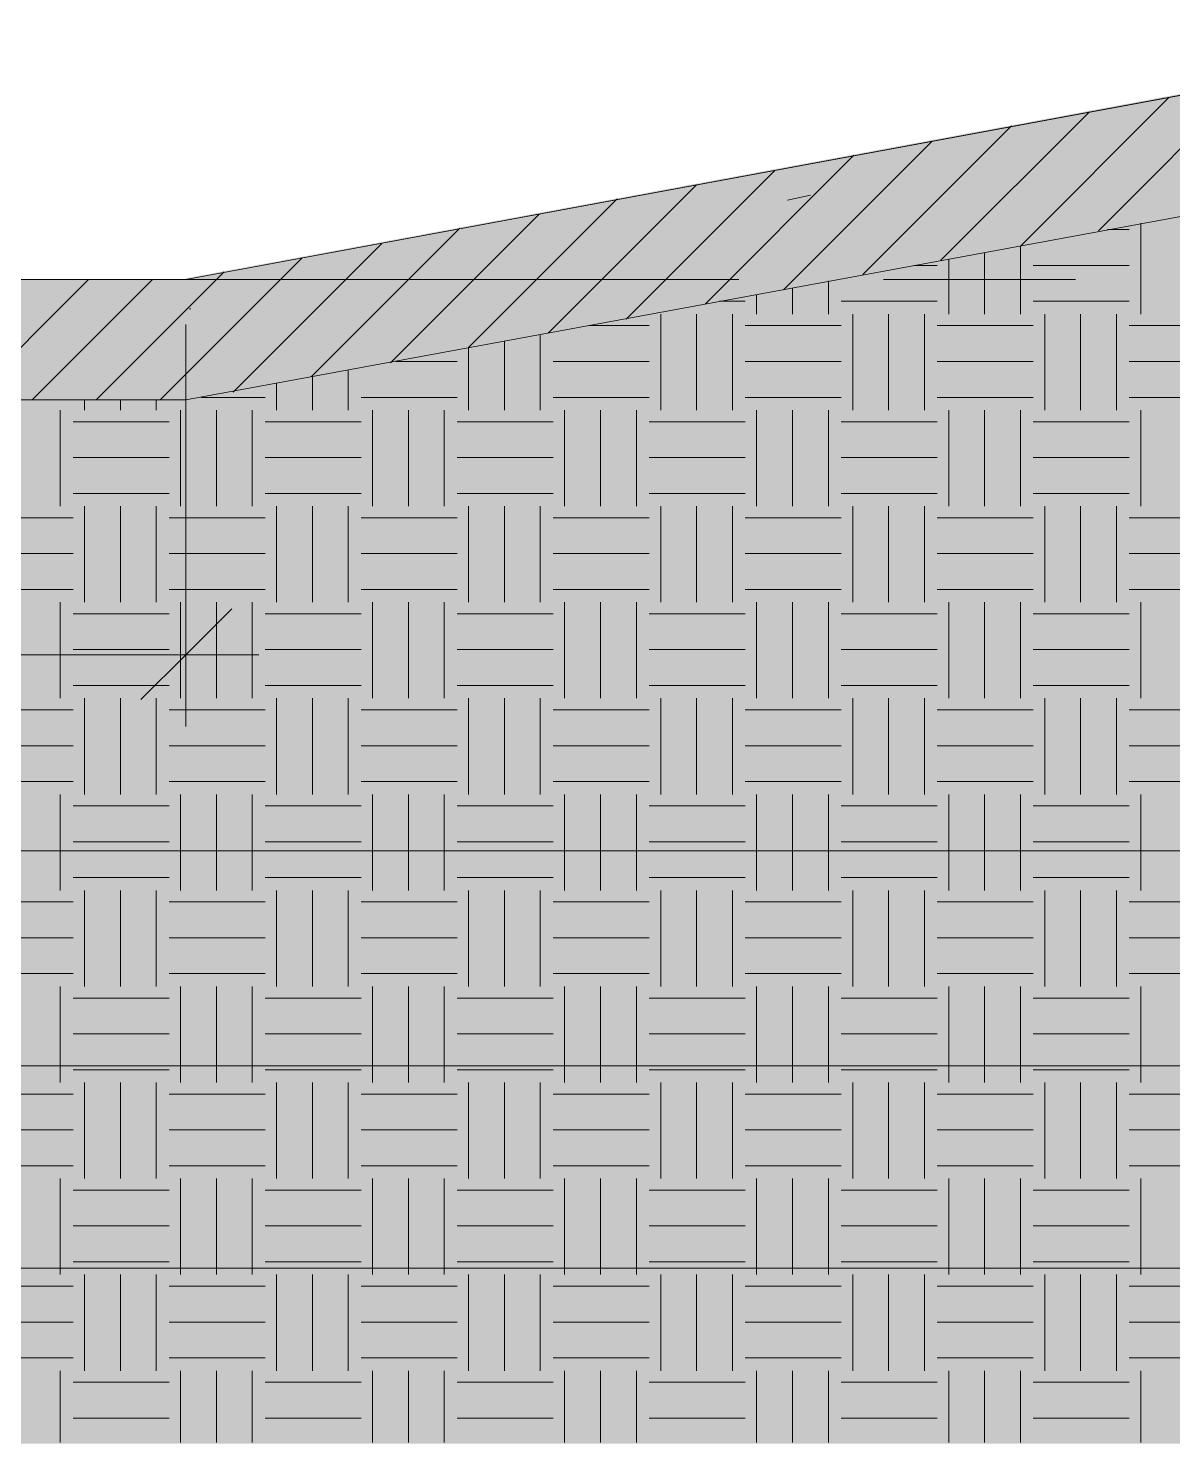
# Model space of a CAD drawing. Extents: x -187 to 52, y -9 to 65.
# Drawn here: x -126.667 to -122.886, y 27.056 to 31.73 of the extents above; entities that cross this region are included whole.
import ezdxf

# ---------------------------------------------------------------- set-up
doc = ezdxf.new("R2010")
doc.units = 0
doc.header["$MEASUREMENT"] = 0
doc.layers.add('PDF4_Geometría', color=7, linetype='Continuous')
doc.layers.add('PDF4_Rellenos sólidos', color=7, linetype='Continuous', true_color=0xffffff)

msp = doc.modelspace()

# ---------------------------------------------------------------- hatches: boundary and pattern name
at = {"layer": 'PDF4_Rellenos sólidos', "transparency": 33554559}
for points in [[(-126.147, 30.5072), (-126.1217, 30.5114), (-126.1005, 30.5157), (-126.0751, 30.5199), (-126.054, 30.5241), (-126.0286, 30.5284), (-125.9863, 30.5368), (-125.9609, 30.541), (-125.9398, 30.5453), (-125.9144, 30.5495), (-125.8933, 30.5537), (-125.8679, 30.558), (-125.8256, 30.5664), (-125.8002, 30.5707), (-125.7791, 30.5749), (-125.7537, 30.5791), (-125.7326, 30.5833), (-125.7072, 30.5876), (-125.6649, 30.596), (-125.6395, 30.6003), (-125.6184, 30.6045), (-125.593, 30.6087), (-125.5719, 30.6129), (-125.5465, 30.6172), (-125.5042, 30.6256), (-125.4788, 30.6299), (-125.4577, 30.6341), (-125.4323, 30.6383), (-125.4112, 30.6425), (-125.3858, 30.6468), (-125.3435, 30.6552), (-125.3181, 30.6595), (-125.297, 30.6637), (-125.2716, 30.6679), (-125.2293, 30.6764), (-125.2039, 30.6806), (-125.1828, 30.6848), (-125.1574, 30.6891), (-125.1363, 30.6933), (-125.1109, 30.6975), (-125.0686, 30.706), (-125.0432, 30.7102), (-125.0221, 30.7144), (-124.9967, 30.7187), (-124.9756, 30.7229), (-124.9502, 30.7271), (-124.9079, 30.7356), (-124.8825, 30.7398), (-124.8614, 30.744), (-124.836, 30.7483), (-124.8149, 30.7525), (-124.7895, 30.7567), (-124.7472, 30.7652), (-124.7218, 30.7694), (-124.7007, 30.7736), (-124.6753, 30.7779), (-124.6542, 30.7821), (-124.6288, 30.7863), (-124.5865, 30.7948), (-124.5611, 30.799), (-124.54, 30.8033), (-124.5146, 30.8075), (-124.4935, 30.8117), (-124.4681, 30.8159), (-124.4258, 30.8244), (-124.4004, 30.8286), (-124.3793, 30.8329), (-124.3539, 30.8371), (-124.3116, 30.8455), (-124.2862, 30.8498), (-124.2651, 30.854), (-124.2397, 30.8582), (-124.2186, 30.8625), (-124.1932, 30.8667), (-124.1509, 30.8751), (-124.1255, 30.8794), (-124.1044, 30.8836), (-124.079, 30.8878), (-124.0579, 30.8921), (-124.0325, 30.8963), (-123.9902, 30.9048), (-123.9648, 30.909), (-123.9437, 30.9132), (-123.9183, 30.9174), (-123.8972, 30.9217), (-123.8718, 30.9259), (-123.8295, 30.9344), (-123.8041, 30.9386), (-123.783, 30.9428), (-123.7576, 30.947), (-123.7365, 30.9513), (-123.7111, 30.9555), (-123.6688, 30.964), (-123.6434, 30.9682), (-123.6223, 30.9724), (-123.5969, 30.9766), (-123.5757, 30.9809), (-123.5504, 30.9851), (-123.5081, 30.9936), (-123.4827, 30.9978), (-123.4616, 31.002), (-123.4362, 31.0062), (-123.3939, 31.0147), (-123.3685, 31.0189), (-123.3474, 31.0232), (-123.322, 31.0274), (-123.3009, 31.0316), (-123.2755, 31.0359), (-123.2332, 31.0443), (-123.2078, 31.0485), (-123.1867, 31.0528), (-123.1613, 31.057), (-123.1402, 31.0612), (-123.1148, 31.0655), (-123.0725, 31.0739), (-123.0471, 31.0781), (-123.026, 31.0824), (-123.0006, 31.0866), (-122.9794, 31.0908), (-122.9541, 31.0951), (-122.9118, 31.1035), (-122.8864, 31.1077), (-122.8653, 31.112), (-122.8399, 31.1162), (-122.8187, 31.1204), (-122.7934, 31.1247), (-122.7511, 31.1331), (-122.7257, 31.1373), (-122.7046, 31.1416), (-122.6792, 31.1458), (-122.658, 31.15), (-122.6327, 31.1543), (-122.5904, 31.1627), (-122.565, 31.167), (-122.5439, 31.1712), (-122.5185, 31.1754), (-122.4762, 31.1839), (-122.4508, 31.1881), (-122.4297, 31.1923), (-122.4043, 31.1966), (-122.3831, 31.2008), (-122.3578, 31.205), (-122.3155, 31.2135), (-122.2901, 31.2177), (-122.269, 31.2219), (-122.2436, 31.2262), (-122.2224, 31.2304), (-122.1971, 31.2346), (-122.1548, 31.2431), (-122.1294, 31.2473), (-122.1083, 31.2515), (-122.0829, 31.2558), (-122.0617, 31.26), (-122.0364, 31.2642), (-121.9941, 31.2727), (-121.9687, 31.2769), (-121.9476, 31.2811), (-121.9222, 31.2854), (-121.901, 31.2896), (-121.8757, 31.2938), (-121.8334, 31.3023), (-121.808, 31.3065), (-121.7868, 31.3107), (-121.7615, 31.315), (-121.7403, 31.3192), (-121.7192, 31.3192), (-121.7192, 31.721), (-121.7403, 31.721), (-121.7615, 31.7167), (-121.7868, 31.7125), (-121.8291, 31.704), (-121.8545, 31.6998), (-121.8757, 31.6956), (-121.901, 31.6914), (-121.9433, 31.6829), (-121.9687, 31.6787), (-121.9898, 31.6744), (-122.0152, 31.6702), (-122.0575, 31.6618), (-122.0829, 31.6575), (-122.104, 31.6533), (-122.1294, 31.6491), (-122.1717, 31.6406), (-122.1971, 31.6364), (-122.2182, 31.6322), (-122.2436, 31.6279), (-122.2859, 31.6195), (-122.3113, 31.6152), (-122.3324, 31.611), (-122.3578, 31.6068), (-122.4001, 31.5983), (-122.4254, 31.5941), (-122.4466, 31.5899), (-122.472, 31.5856), (-122.5142, 31.5772), (-122.5396, 31.5729), (-122.5608, 31.5687), (-122.5861, 31.5645), (-122.6284, 31.556), (-122.6538, 31.5518), (-122.675, 31.5476), (-122.7003, 31.5433), (-122.7426, 31.5349), (-122.768, 31.5307), (-122.7891, 31.5264), (-122.8145, 31.5222), (-122.8568, 31.5137), (-122.8822, 31.5095), (-122.9033, 31.5053), (-122.9287, 31.5011), (-122.971, 31.4926), (-122.9964, 31.4884), (-123.0175, 31.4841), (-123.0429, 31.4799), (-123.0852, 31.4714), (-123.1105, 31.4672), (-123.1317, 31.463), (-123.1571, 31.4588), (-123.1994, 31.4503), (-123.2247, 31.4461), (-123.267, 31.4376), (-123.2924, 31.4334), (-123.3135, 31.4292), (-123.3389, 31.4249), (-123.3812, 31.4165), (-123.4066, 31.4122), (-123.4277, 31.408), (-123.4531, 31.4038), (-123.4954, 31.3953), (-123.5208, 31.3911), (-123.5419, 31.3869), (-123.5673, 31.3826), (-123.6096, 31.3742), (-123.635, 31.3699), (-123.6561, 31.3657), (-123.6815, 31.3615), (-123.7238, 31.353), (-123.7491, 31.3488), (-123.7703, 31.3446), (-123.7957, 31.3403), (-123.838, 31.3319), (-123.8633, 31.3277), (-123.8845, 31.3234), (-123.9098, 31.3192), (-123.9521, 31.3107), (-123.9775, 31.3065), (-123.9987, 31.3023), (-124.024, 31.2981), (-124.0663, 31.2896), (-124.0917, 31.2854), (-124.1128, 31.2811), (-124.1382, 31.2769), (-124.1805, 31.2685), (-124.2059, 31.2642), (-124.227, 31.26), (-124.2524, 31.2558), (-124.2947, 31.2473), (-124.3201, 31.2431), (-124.3412, 31.2388), (-124.3666, 31.2346), (-124.4089, 31.2262), (-124.4343, 31.2219), (-124.4554, 31.2177), (-124.4808, 31.2135), (-124.5231, 31.205), (-124.5484, 31.2008), (-124.5696, 31.1966), (-124.595, 31.1923), (-124.6372, 31.1839), (-124.6626, 31.1796), (-124.7049, 31.1712), (-124.7303, 31.167), (-124.7514, 31.1627), (-124.7768, 31.1585), (-124.8191, 31.15), (-124.8445, 31.1458), (-124.8656, 31.1416), (-124.891, 31.1373), (-124.9333, 31.1289), (-124.9587, 31.1247), (-124.9798, 31.1204), (-125.0052, 31.1162), (-125.0475, 31.1077), (-125.0728, 31.1035), (-125.094, 31.0993), (-125.1194, 31.0951), (-125.1617, 31.0866), (-125.187, 31.0824), (-125.2082, 31.0781), (-125.2335, 31.0739), (-125.2758, 31.0655), (-125.3012, 31.0612), (-125.3224, 31.057), (-125.3477, 31.0528), (-125.39, 31.0443), (-125.4154, 31.0401), (-125.4365, 31.0359), (-125.4619, 31.0316), (-125.5042, 31.0232), (-125.5296, 31.0189), (-125.5507, 31.0147), (-125.5761, 31.0105), (-125.6184, 31.002), (-125.6438, 30.9978), (-125.6649, 30.9936), (-125.6903, 30.9893), (-125.7326, 30.9809), (-125.758, 30.9766), (-125.7791, 30.9724), (-125.8045, 30.9682), (-125.8468, 30.9597), (-125.8721, 30.9555), (-125.8933, 30.9513), (-125.9187, 30.947), (-125.9609, 30.9386), (-125.9863, 30.9344), (-126.0075, 30.9301), (-126.0328, 30.9259), (-126.0751, 30.9174), (-126.1005, 30.9132), (-126.1217, 30.909), (-126.147, 30.9048)], [(-126.147, 30.5072), (-128.215, 30.503), (-128.215, 27.0563), (-121.7192, 27.0563), (-121.7192, 31.3192), (-121.7403, 31.3192), (-121.7615, 31.315), (-121.7868, 31.3107), (-121.808, 31.3065), (-121.8334, 31.3023), (-121.8757, 31.2938), (-121.901, 31.2896), (-121.9222, 31.2854), (-121.9476, 31.2811), (-121.9687, 31.2769), (-121.9941, 31.2727), (-122.0364, 31.2642), (-122.0617, 31.26), (-122.0829, 31.2558), (-122.1083, 31.2515), (-122.1294, 31.2473), (-122.1548, 31.2431), (-122.1971, 31.2346), (-122.2224, 31.2304), (-122.2436, 31.2262), (-122.269, 31.2219), (-122.2901, 31.2177), (-122.3155, 31.2135), (-122.3578, 31.205), (-122.3831, 31.2008), (-122.4043, 31.1966), (-122.4297, 31.1923), (-122.4508, 31.1881), (-122.4762, 31.1839), (-122.5185, 31.1754), (-122.5439, 31.1712), (-122.565, 31.167), (-122.5904, 31.1627), (-122.6327, 31.1543), (-122.658, 31.15), (-122.6792, 31.1458), (-122.7046, 31.1416), (-122.7257, 31.1373), (-122.7511, 31.1331), (-122.7934, 31.1247), (-122.8187, 31.1204), (-122.8399, 31.1162), (-122.8653, 31.112), (-122.8864, 31.1077), (-122.9118, 31.1035), (-122.9541, 31.0951), (-122.9794, 31.0908), (-123.0006, 31.0866), (-123.026, 31.0824), (-123.0471, 31.0781), (-123.0725, 31.0739), (-123.1148, 31.0655), (-123.1402, 31.0612), (-123.1613, 31.057), (-123.1867, 31.0528), (-123.2078, 31.0485), (-123.2332, 31.0443), (-123.2755, 31.0359), (-123.3009, 31.0316), (-123.322, 31.0274), (-123.3474, 31.0232), (-123.3685, 31.0189), (-123.3939, 31.0147), (-123.4362, 31.0062), (-123.4616, 31.002), (-123.4827, 30.9978), (-123.5081, 30.9936), (-123.5504, 30.9851), (-123.5757, 30.9809), (-123.5969, 30.9766), (-123.6223, 30.9724), (-123.6434, 30.9682), (-123.6688, 30.964), (-123.7111, 30.9555), (-123.7365, 30.9513), (-123.7576, 30.947), (-123.783, 30.9428), (-123.8041, 30.9386), (-123.8295, 30.9344), (-123.8718, 30.9259), (-123.8972, 30.9217), (-123.9183, 30.9174), (-123.9437, 30.9132), (-123.9648, 30.909), (-123.9902, 30.9048), (-124.0325, 30.8963), (-124.0579, 30.8921), (-124.079, 30.8878), (-124.1044, 30.8836), (-124.1255, 30.8794), (-124.1509, 30.8751), (-124.1932, 30.8667), (-124.2186, 30.8625), (-124.2397, 30.8582), (-124.2651, 30.854), (-124.2862, 30.8498), (-124.3116, 30.8455), (-124.3539, 30.8371), (-124.3793, 30.8329), (-124.4004, 30.8286), (-124.4258, 30.8244), (-124.4681, 30.8159), (-124.4935, 30.8117), (-124.5146, 30.8075), (-124.54, 30.8033), (-124.5611, 30.799), (-124.5865, 30.7948), (-124.6288, 30.7863), (-124.6542, 30.7821), (-124.6753, 30.7779), (-124.7007, 30.7736), (-124.7218, 30.7694), (-124.7472, 30.7652), (-124.7895, 30.7567), (-124.8149, 30.7525), (-124.836, 30.7483), (-124.8614, 30.744), (-124.8825, 30.7398), (-124.9079, 30.7356), (-124.9502, 30.7271), (-124.9756, 30.7229), (-124.9967, 30.7187), (-125.0221, 30.7144), (-125.0432, 30.7102), (-125.0686, 30.706), (-125.1109, 30.6975), (-125.1363, 30.6933), (-125.1574, 30.6891), (-125.1828, 30.6848), (-125.2039, 30.6806), (-125.2293, 30.6764), (-125.2716, 30.6679), (-125.297, 30.6637), (-125.3181, 30.6595), (-125.3435, 30.6552), (-125.3858, 30.6468), (-125.4112, 30.6425), (-125.4323, 30.6383), (-125.4577, 30.6341), (-125.4788, 30.6299), (-125.5042, 30.6256), (-125.5465, 30.6172), (-125.5719, 30.6129), (-125.593, 30.6087), (-125.6184, 30.6045), (-125.6395, 30.6003), (-125.6649, 30.596), (-125.7072, 30.5876), (-125.7326, 30.5833), (-125.7537, 30.5791), (-125.7791, 30.5749), (-125.8002, 30.5707), (-125.8256, 30.5664), (-125.8679, 30.558), (-125.8933, 30.5537), (-125.9144, 30.5495), (-125.9398, 30.5453), (-125.9609, 30.541), (-125.9863, 30.5368), (-126.0286, 30.5284), (-126.054, 30.5241), (-126.0751, 30.5199), (-126.1005, 30.5157), (-126.1217, 30.5114)], [(-130.1435, 30.9005), (-130.1435, 30.503), (-126.147, 30.503), (-126.147, 30.9005)]]:
    msp.add_hatch(color=256, dxfattribs=at).paths.add_polyline_path(points)

# ---------------------------------------------------------------- linework, layer by layer
at = {"layer": 'PDF4_Geometría', "lineweight": 20}
for points in [[(-138.682, 35.0958), (-138.9315, 35.0958), (-138.9315, 34.7955), (-138.9315, 31.8986), (-138.9315, 31.5011), (-135.5356, 31.5011), (-134.9181, 31.3869), (-130.1435, 30.503), (-126.147, 30.503), (-121.7192, 31.3192), (-120.7507, 31.5011), (-117.6043, 31.5011), (-117.6043, 31.8986), (-117.6043, 34.7955), (-117.6043, 35.0958)], [(-135.2099, 31.8394), (-134.9181, 31.7844), (-130.1435, 30.9005), (-126.147, 30.9005), (-121.7192, 31.721), (-121.0764, 31.8394)]]:
    msp.add_lwpolyline(points, dxfattribs=at)
at = {"layer": 'PDF4_Geometría', "lineweight": 9}
for points in [[(-130.1435, 30.9005), (-126.147, 30.9005), (-121.0764, 31.8394)], [(-123.1317, 31.0612), (-122.6411, 31.5518)], [(-123.3897, 31.0105), (-122.8991, 31.5011)], [(-123.6519, 30.964), (-123.1613, 31.4545)], [(-123.9098, 30.9174), (-123.4193, 31.408)], [(-124.172, 30.8667), (-123.6815, 31.3573)], [(-124.43, 30.8202), (-123.9394, 31.3107)], [(-124.6922, 30.7694), (-124.2017, 31.26)], [(-124.9502, 30.7229), (-124.4596, 31.2135)], [(-124.1594, 31.1627), (-124.0832, 31.1796)], [(-125.2124, 30.6764), (-124.7218, 31.167)], [(-125.4704, 30.6256), (-124.9798, 31.1162)], [(-125.7326, 30.5791), (-125.242, 31.0697)], [(-125.9906, 30.5284), (-125.5, 31.0189)], [(-126.2316, 30.503), (-126.147, 30.5876), (-125.7622, 30.9724)], [(-126.866, 30.503), (-126.4684, 30.9005)], [(-126.6545, 30.503), (-126.257, 30.9005)], [(-126.4431, 30.503), (-126.147, 30.799), (-126.0202, 30.9259)], [(-126.4135, 30.9005), (-124.3201, 30.9005)], [(-123.8422, 30.9005), (-123.2078, 30.9005)], [(-126.1301, 30.8033), (-126.1343, 30.8033)], [(-126.147, 30.7525), (-126.147, 29.6614), (-126.147, 29.4246)], [(-130.3803, 29.6614), (-125.906, 29.6614)], [(-120.7127, 29.0144), (-135.5779, 29.0144)], [(-117.6635, 28.3039), (-138.8723, 28.3039)], [(-139.1726, 27.6357), (-117.3632, 27.6357)]]:
    msp.add_lwpolyline(points, dxfattribs=at)
at = {"layer": 'PDF4_Geometría', "color": 9, "lineweight": 9, "true_color": 0xc0c0c0}
for points in [[(-122.9921, 30.7863), (-122.9921, 31.0866)], [(-123.1021, 31.0655), (-123.0302, 31.0655)], [(-123.5081, 30.7863), (-123.5081, 30.9893)], [(-123.3897, 30.7863), (-123.3897, 31.0105)], [(-123.7407, 30.947), (-123.6646, 30.947)], [(-123.6265, 30.7863), (-123.6265, 30.9682)], [(-123.3474, 30.947), (-123.0302, 30.947)], [(-124.024, 30.7863), (-124.024, 30.8963)], [(-124.2609, 30.7863), (-124.2609, 30.8498)], [(-124.1424, 30.7863), (-124.1424, 30.8709)], [(-124.3835, 30.8286), (-124.2989, 30.8286)], [(-123.9817, 30.8286), (-123.6646, 30.8286)], [(-123.3474, 30.8286), (-123.0302, 30.8286)], [(-124.578, 30.4692), (-124.578, 30.7863)], [(-124.4596, 30.4692), (-124.4596, 30.7863)], [(-124.3412, 30.4692), (-124.3412, 30.7863)], [(-123.9437, 30.4692), (-123.9437, 30.7863)], [(-123.8253, 30.4692), (-123.8253, 30.7863)], [(-123.7068, 30.4692), (-123.7068, 30.7863)], [(-123.3093, 30.4692), (-123.3093, 30.7863)], [(-123.1909, 30.4692), (-123.1909, 30.7863)], [(-123.0725, 30.4692), (-123.0725, 30.7863)], [(-124.9756, 30.4692), (-124.9756, 30.7187)], [(-124.8149, 30.7483), (-124.6161, 30.7483)], [(-124.2989, 30.7483), (-123.9817, 30.7483)], [(-123.6646, 30.7483), (-123.3474, 30.7483)], [(-123.0302, 30.7483), (-122.713, 30.7483)], [(-125.2124, 30.4692), (-125.2124, 30.6764)], [(-125.094, 30.4692), (-125.094, 30.6975)], [(-125.4535, 30.6299), (-125.2505, 30.6299)], [(-124.9333, 30.6299), (-124.6161, 30.6299)], [(-124.2989, 30.6299), (-123.9817, 30.6299)], [(-123.6646, 30.6299), (-123.3474, 30.6299)], [(-123.0302, 30.6299), (-122.713, 30.6299)], [(-125.7283, 30.4692), (-125.7283, 30.5791)], [(-125.6099, 30.4692), (-125.6099, 30.6003)], [(-125.8468, 30.4692), (-125.8468, 30.558)], [(-126.4811, 30.4692), (-126.4811, 30.503)], [(-126.3627, 30.4692), (-126.3627, 30.503)], [(-126.2443, 30.4692), (-126.2443, 30.503)], [(-126.0963, 30.5114), (-125.8848, 30.5114)], [(-125.5676, 30.5114), (-125.2505, 30.5114)], [(-124.9333, 30.5114), (-124.6161, 30.5114)], [(-124.2989, 30.5114), (-123.9817, 30.5114)], [(-123.6646, 30.5114), (-123.3474, 30.5114)], [(-123.0302, 30.5114), (-122.713, 30.5114)], [(-126.5615, 30.152), (-126.5615, 30.4692)], [(-126.5192, 30.4311), (-126.202, 30.4311)], [(-126.1639, 30.152), (-126.1639, 30.4692)], [(-126.0455, 30.152), (-126.0455, 30.4692)], [(-125.9271, 30.152), (-125.9271, 30.4692)], [(-125.8848, 30.4311), (-125.5676, 30.4311)], [(-125.5296, 30.152), (-125.5296, 30.4692)], [(-125.4112, 30.152), (-125.4112, 30.4692)], [(-125.2928, 30.152), (-125.2928, 30.4692)], [(-125.2505, 30.4311), (-124.9333, 30.4311)], [(-124.8952, 30.152), (-124.8952, 30.4692)], [(-124.7768, 30.152), (-124.7768, 30.4692)], [(-124.6584, 30.152), (-124.6584, 30.4692)], [(-124.6161, 30.4311), (-124.2989, 30.4311)], [(-124.2609, 30.152), (-124.2609, 30.4692)], [(-124.1424, 30.152), (-124.1424, 30.4692)], [(-124.024, 30.152), (-124.024, 30.4692)], [(-123.9817, 30.4311), (-123.6646, 30.4311)], [(-123.6265, 30.152), (-123.6265, 30.4692)], [(-123.5081, 30.152), (-123.5081, 30.4692)], [(-123.3897, 30.152), (-123.3897, 30.4692)], [(-123.3474, 30.4311), (-123.0302, 30.4311)], [(-122.9921, 30.152), (-122.9921, 30.4692)], [(-126.5192, 30.3127), (-126.202, 30.3127)], [(-125.8848, 30.3127), (-125.5676, 30.3127)], [(-125.2505, 30.3127), (-124.9333, 30.3127)], [(-124.6161, 30.3127), (-124.2989, 30.3127)], [(-123.9817, 30.3127), (-123.6646, 30.3127)], [(-123.3474, 30.3127), (-123.0302, 30.3127)], [(-126.5192, 30.1943), (-126.202, 30.1943)], [(-125.8848, 30.1943), (-125.5676, 30.1943)], [(-125.2505, 30.1943), (-124.9333, 30.1943)], [(-124.6161, 30.1943), (-124.2989, 30.1943)], [(-123.9817, 30.1943), (-123.6646, 30.1943)], [(-123.3474, 30.1943), (-123.0302, 30.1943)], [(-126.4811, 29.8348), (-126.4811, 30.152)], [(-126.3627, 29.8348), (-126.3627, 30.152)], [(-126.2443, 29.8348), (-126.2443, 30.152)], [(-125.8468, 29.8348), (-125.8468, 30.152)], [(-125.7283, 29.8348), (-125.7283, 30.152)], [(-125.6099, 29.8348), (-125.6099, 30.152)], [(-125.2124, 29.8348), (-125.2124, 30.152)], [(-125.094, 29.8348), (-125.094, 30.152)], [(-124.9756, 29.8348), (-124.9756, 30.152)], [(-124.578, 29.8348), (-124.578, 30.152)], [(-124.4596, 29.8348), (-124.4596, 30.152)], [(-124.3412, 29.8348), (-124.3412, 30.152)], [(-123.9437, 29.8348), (-123.9437, 30.152)], [(-123.8253, 29.8348), (-123.8253, 30.152)], [(-123.7068, 29.8348), (-123.7068, 30.152)], [(-123.3093, 29.8348), (-123.3093, 30.152)], [(-123.1909, 29.8348), (-123.1909, 30.152)], [(-123.0725, 29.8348), (-123.0725, 30.152)], [(-126.8364, 30.1139), (-126.5192, 30.1139)], [(-126.202, 30.1139), (-125.8848, 30.1139)], [(-125.5676, 30.1139), (-125.2505, 30.1139)], [(-124.9333, 30.1139), (-124.6161, 30.1139)], [(-124.2989, 30.1139), (-123.9817, 30.1139)], [(-123.6646, 30.1139), (-123.3474, 30.1139)], [(-123.0302, 30.1139), (-122.713, 30.1139)], [(-126.8364, 29.9955), (-126.5192, 29.9955)], [(-126.202, 29.9955), (-125.8848, 29.9955)], [(-125.5676, 29.9955), (-125.2505, 29.9955)], [(-124.9333, 29.9955), (-124.6161, 29.9955)], [(-124.2989, 29.9955), (-123.9817, 29.9955)], [(-123.6646, 29.9955), (-123.3474, 29.9955)], [(-123.0302, 29.9955), (-122.713, 29.9955)], [(-126.8364, 29.8771), (-126.5192, 29.8771)], [(-126.202, 29.8771), (-125.8848, 29.8771)], [(-125.5676, 29.8771), (-125.2505, 29.8771)], [(-124.9333, 29.8771), (-124.6161, 29.8771)], [(-124.2989, 29.8771), (-123.9817, 29.8771)], [(-123.6646, 29.8771), (-123.3474, 29.8771)], [(-123.0302, 29.8771), (-122.713, 29.8771)], [(-126.5615, 29.5176), (-126.5615, 29.8348)], [(-126.1639, 29.5176), (-126.1639, 29.8348)], [(-126.0455, 29.5176), (-126.0455, 29.8348)], [(-125.9271, 29.5176), (-125.9271, 29.8348)], [(-125.5296, 29.5176), (-125.5296, 29.8348)], [(-125.4112, 29.5176), (-125.4112, 29.8348)], [(-125.2928, 29.5176), (-125.2928, 29.8348)], [(-124.8952, 29.5176), (-124.8952, 29.8348)], [(-124.7768, 29.5176), (-124.7768, 29.8348)], [(-124.6584, 29.5176), (-124.6584, 29.8348)], [(-124.2609, 29.5176), (-124.2609, 29.8348)], [(-124.1424, 29.5176), (-124.1424, 29.8348)], [(-124.024, 29.5176), (-124.024, 29.8348)], [(-123.6265, 29.5176), (-123.6265, 29.8348)], [(-123.5081, 29.5176), (-123.5081, 29.8348)], [(-123.3897, 29.5176), (-123.3897, 29.8348)], [(-122.9921, 29.5176), (-122.9921, 29.8348)], [(-126.5192, 29.7967), (-126.202, 29.7967)], [(-125.8848, 29.7967), (-125.5676, 29.7967)], [(-125.2505, 29.7967), (-124.9333, 29.7967)], [(-124.6161, 29.7967), (-124.2989, 29.7967)], [(-123.9817, 29.7967), (-123.6646, 29.7967)], [(-123.3474, 29.7967), (-123.0302, 29.7967)], [(-126.5192, 29.6783), (-126.202, 29.6783)], [(-125.8848, 29.6783), (-125.5676, 29.6783)], [(-125.2505, 29.6783), (-124.9333, 29.6783)], [(-124.6161, 29.6783), (-124.2989, 29.6783)], [(-123.9817, 29.6783), (-123.6646, 29.6783)], [(-123.3474, 29.6783), (-123.0302, 29.6783)], [(-126.5192, 29.5599), (-126.202, 29.5599)], [(-125.8848, 29.5599), (-125.5676, 29.5599)], [(-125.2505, 29.5599), (-124.9333, 29.5599)], [(-124.6161, 29.5599), (-124.2989, 29.5599)], [(-123.9817, 29.5599), (-123.6646, 29.5599)], [(-123.3474, 29.5599), (-123.0302, 29.5599)], [(-126.4811, 29.2004), (-126.4811, 29.5176)], [(-126.3627, 29.2004), (-126.3627, 29.5176)], [(-126.2443, 29.2004), (-126.2443, 29.5176)], [(-125.8468, 29.2004), (-125.8468, 29.5176)], [(-125.7283, 29.2004), (-125.7283, 29.5176)], [(-125.6099, 29.2004), (-125.6099, 29.5176)], [(-125.2124, 29.2004), (-125.2124, 29.5176)], [(-125.094, 29.2004), (-125.094, 29.5176)], [(-124.9756, 29.2004), (-124.9756, 29.5176)], [(-124.578, 29.2004), (-124.578, 29.5176)], [(-124.4596, 29.2004), (-124.4596, 29.5176)], [(-124.3412, 29.2004), (-124.3412, 29.5176)], [(-123.9437, 29.2004), (-123.9437, 29.5176)], [(-123.8253, 29.2004), (-123.8253, 29.5176)], [(-123.7068, 29.2004), (-123.7068, 29.5176)], [(-123.3093, 29.2004), (-123.3093, 29.5176)], [(-123.1909, 29.2004), (-123.1909, 29.5176)], [(-123.0725, 29.2004), (-123.0725, 29.5176)], [(-126.8364, 29.4796), (-126.5192, 29.4796)], [(-126.202, 29.4796), (-125.8848, 29.4796)], [(-125.5676, 29.4796), (-125.2505, 29.4796)], [(-124.9333, 29.4796), (-124.6161, 29.4796)], [(-124.2989, 29.4796), (-123.9817, 29.4796)], [(-123.6646, 29.4796), (-123.3474, 29.4796)], [(-123.0302, 29.4796), (-122.713, 29.4796)], [(-126.8364, 29.3611), (-126.5192, 29.3611)], [(-126.202, 29.3611), (-125.8848, 29.3611)], [(-125.5676, 29.3611), (-125.2505, 29.3611)], [(-124.9333, 29.3611), (-124.6161, 29.3611)], [(-124.2989, 29.3611), (-123.9817, 29.3611)], [(-123.6646, 29.3611), (-123.3474, 29.3611)], [(-123.0302, 29.3611), (-122.713, 29.3611)], [(-126.8364, 29.2427), (-126.5192, 29.2427)], [(-126.202, 29.2427), (-125.8848, 29.2427)], [(-125.5676, 29.2427), (-125.2505, 29.2427)], [(-124.9333, 29.2427), (-124.6161, 29.2427)], [(-124.2989, 29.2427), (-123.9817, 29.2427)], [(-123.6646, 29.2427), (-123.3474, 29.2427)], [(-123.0302, 29.2427), (-122.713, 29.2427)], [(-126.5615, 28.8833), (-126.5615, 29.2004)], [(-126.1639, 28.8833), (-126.1639, 29.2004)], [(-126.0455, 28.8833), (-126.0455, 29.2004)], [(-125.9271, 28.8833), (-125.9271, 29.2004)], [(-125.5296, 28.8833), (-125.5296, 29.2004)], [(-125.4112, 28.8833), (-125.4112, 29.2004)], [(-125.2928, 28.8833), (-125.2928, 29.2004)], [(-124.8952, 28.8833), (-124.8952, 29.2004)], [(-124.7768, 28.8833), (-124.7768, 29.2004)], [(-124.6584, 28.8833), (-124.6584, 29.2004)], [(-124.2609, 28.8833), (-124.2609, 29.2004)], [(-124.1424, 28.8833), (-124.1424, 29.2004)], [(-124.024, 28.8833), (-124.024, 29.2004)], [(-123.6265, 28.8833), (-123.6265, 29.2004)], [(-123.5081, 28.8833), (-123.5081, 29.2004)], [(-123.3897, 28.8833), (-123.3897, 29.2004)], [(-122.9921, 28.8833), (-122.9921, 29.2004)], [(-126.5192, 29.1624), (-126.202, 29.1624)], [(-125.8848, 29.1624), (-125.5676, 29.1624)], [(-125.2505, 29.1624), (-124.9333, 29.1624)], [(-124.6161, 29.1624), (-124.2989, 29.1624)], [(-123.9817, 29.1624), (-123.6646, 29.1624)], [(-123.3474, 29.1624), (-123.0302, 29.1624)], [(-126.5192, 29.044), (-126.202, 29.044)], [(-125.8848, 29.044), (-125.5676, 29.044)], [(-125.2505, 29.044), (-124.9333, 29.044)], [(-124.6161, 29.044), (-124.2989, 29.044)], [(-123.9817, 29.044), (-123.6646, 29.044)], [(-123.3474, 29.044), (-123.0302, 29.044)], [(-126.5192, 28.9255), (-126.202, 28.9255)], [(-125.8848, 28.9255), (-125.5676, 28.9255)], [(-125.2505, 28.9255), (-124.9333, 28.9255)], [(-124.6161, 28.9255), (-124.2989, 28.9255)], [(-123.9817, 28.9255), (-123.6646, 28.9255)], [(-123.3474, 28.9255), (-123.0302, 28.9255)], [(-126.8364, 28.8452), (-126.5192, 28.8452)], [(-126.4811, 28.5661), (-126.4811, 28.8833)], [(-126.3627, 28.5661), (-126.3627, 28.8833)], [(-126.2443, 28.5661), (-126.2443, 28.8833)], [(-126.202, 28.8452), (-125.8848, 28.8452)], [(-125.8468, 28.5661), (-125.8468, 28.8833)], [(-125.7283, 28.5661), (-125.7283, 28.8833)], [(-125.6099, 28.5661), (-125.6099, 28.8833)], [(-125.5676, 28.8452), (-125.2505, 28.8452)], [(-125.2124, 28.5661), (-125.2124, 28.8833)], [(-125.094, 28.5661), (-125.094, 28.8833)], [(-124.9756, 28.5661), (-124.9756, 28.8833)], [(-124.9333, 28.8452), (-124.6161, 28.8452)], [(-124.578, 28.5661), (-124.578, 28.8833)], [(-124.4596, 28.5661), (-124.4596, 28.8833)], [(-124.3412, 28.5661), (-124.3412, 28.8833)], [(-124.2989, 28.8452), (-123.9817, 28.8452)], [(-123.9437, 28.5661), (-123.9437, 28.8833)], [(-123.8253, 28.5661), (-123.8253, 28.8833)], [(-123.7068, 28.5661), (-123.7068, 28.8833)], [(-123.6646, 28.8452), (-123.3474, 28.8452)], [(-123.3093, 28.5661), (-123.3093, 28.8833)], [(-123.1909, 28.5661), (-123.1909, 28.8833)], [(-123.0725, 28.5661), (-123.0725, 28.8833)], [(-123.0302, 28.8452), (-122.713, 28.8452)], [(-126.8364, 28.7268), (-126.5192, 28.7268)], [(-126.202, 28.7268), (-125.8848, 28.7268)], [(-125.5676, 28.7268), (-125.2505, 28.7268)], [(-124.9333, 28.7268), (-124.6161, 28.7268)], [(-124.2989, 28.7268), (-123.9817, 28.7268)], [(-123.6646, 28.7268), (-123.3474, 28.7268)], [(-123.0302, 28.7268), (-122.713, 28.7268)], [(-126.8364, 28.6084), (-126.5192, 28.6084)], [(-126.202, 28.6084), (-125.8848, 28.6084)], [(-125.5676, 28.6084), (-125.2505, 28.6084)], [(-124.9333, 28.6084), (-124.6161, 28.6084)], [(-124.2989, 28.6084), (-123.9817, 28.6084)], [(-123.6646, 28.6084), (-123.3474, 28.6084)], [(-123.0302, 28.6084), (-122.713, 28.6084)], [(-126.5615, 28.2489), (-126.5615, 28.5661)], [(-126.1639, 28.2489), (-126.1639, 28.5661)], [(-126.0455, 28.2489), (-126.0455, 28.5661)], [(-125.9271, 28.2489), (-125.9271, 28.5661)], [(-125.5296, 28.2489), (-125.5296, 28.5661)], [(-125.4112, 28.2489), (-125.4112, 28.5661)], [(-125.2928, 28.2489), (-125.2928, 28.5661)], [(-124.8952, 28.2489), (-124.8952, 28.5661)], [(-124.7768, 28.2489), (-124.7768, 28.5661)], [(-124.6584, 28.2489), (-124.6584, 28.5661)], [(-124.2609, 28.2489), (-124.2609, 28.5661)], [(-124.1424, 28.2489), (-124.1424, 28.5661)], [(-124.024, 28.2489), (-124.024, 28.5661)], [(-123.6265, 28.2489), (-123.6265, 28.5661)], [(-123.5081, 28.2489), (-123.5081, 28.5661)], [(-123.3897, 28.2489), (-123.3897, 28.5661)], [(-122.9921, 28.2489), (-122.9921, 28.5661)], [(-126.5192, 28.528), (-126.202, 28.528)], [(-125.8848, 28.528), (-125.5676, 28.528)], [(-125.2505, 28.528), (-124.9333, 28.528)], [(-124.6161, 28.528), (-124.2989, 28.528)], [(-123.9817, 28.528), (-123.6646, 28.528)], [(-123.3474, 28.528), (-123.0302, 28.528)], [(-126.5192, 28.4096), (-126.202, 28.4096)], [(-125.8848, 28.4096), (-125.5676, 28.4096)], [(-125.2505, 28.4096), (-124.9333, 28.4096)], [(-124.6161, 28.4096), (-124.2989, 28.4096)], [(-123.9817, 28.4096), (-123.6646, 28.4096)], [(-123.3474, 28.4096), (-123.0302, 28.4096)], [(-126.5192, 28.2912), (-126.202, 28.2912)], [(-125.8848, 28.2912), (-125.5676, 28.2912)], [(-125.2505, 28.2912), (-124.9333, 28.2912)], [(-124.6161, 28.2912), (-124.2989, 28.2912)], [(-123.9817, 28.2912), (-123.6646, 28.2912)], [(-123.3474, 28.2912), (-123.0302, 28.2912)], [(-126.4811, 27.9317), (-126.4811, 28.2489)], [(-126.3627, 27.9317), (-126.3627, 28.2489)], [(-126.2443, 27.9317), (-126.2443, 28.2489)], [(-125.8468, 27.9317), (-125.8468, 28.2489)], [(-125.7283, 27.9317), (-125.7283, 28.2489)], [(-125.6099, 27.9317), (-125.6099, 28.2489)], [(-125.2124, 27.9317), (-125.2124, 28.2489)], [(-125.094, 27.9317), (-125.094, 28.2489)], [(-124.9756, 27.9317), (-124.9756, 28.2489)], [(-124.578, 27.9317), (-124.578, 28.2489)], [(-124.4596, 27.9317), (-124.4596, 28.2489)], [(-124.3412, 27.9317), (-124.3412, 28.2489)], [(-123.9437, 27.9317), (-123.9437, 28.2489)], [(-123.8253, 27.9317), (-123.8253, 28.2489)], [(-123.7068, 27.9317), (-123.7068, 28.2489)], [(-123.3093, 27.9317), (-123.3093, 28.2489)], [(-123.1909, 27.9317), (-123.1909, 28.2489)], [(-123.0725, 27.9317), (-123.0725, 28.2489)], [(-126.8364, 28.2108), (-126.5192, 28.2108)], [(-126.202, 28.2108), (-125.8848, 28.2108)], [(-125.5676, 28.2108), (-125.2505, 28.2108)], [(-124.9333, 28.2108), (-124.6161, 28.2108)], [(-124.2989, 28.2108), (-123.9817, 28.2108)], [(-123.6646, 28.2108), (-123.3474, 28.2108)], [(-123.0302, 28.2108), (-122.713, 28.2108)], [(-126.8364, 28.0924), (-126.5192, 28.0924)], [(-126.202, 28.0924), (-125.8848, 28.0924)], [(-125.5676, 28.0924), (-125.2505, 28.0924)], [(-124.9333, 28.0924), (-124.6161, 28.0924)], [(-124.2989, 28.0924), (-123.9817, 28.0924)], [(-123.6646, 28.0924), (-123.3474, 28.0924)], [(-123.0302, 28.0924), (-122.713, 28.0924)], [(-126.8364, 27.974), (-126.5192, 27.974)], [(-126.202, 27.974), (-125.8848, 27.974)], [(-125.5676, 27.974), (-125.2505, 27.974)], [(-124.9333, 27.974), (-124.6161, 27.974)], [(-124.2989, 27.974), (-123.9817, 27.974)], [(-123.6646, 27.974), (-123.3474, 27.974)], [(-123.0302, 27.974), (-122.713, 27.974)], [(-126.5615, 27.6145), (-126.5615, 27.9317)], [(-126.1639, 27.6145), (-126.1639, 27.9317)], [(-126.0455, 27.6145), (-126.0455, 27.9317)], [(-125.9271, 27.6145), (-125.9271, 27.9317)], [(-125.5296, 27.6145), (-125.5296, 27.9317)], [(-125.4112, 27.6145), (-125.4112, 27.9317)], [(-125.2928, 27.6145), (-125.2928, 27.9317)], [(-124.8952, 27.6145), (-124.8952, 27.9317)], [(-124.7768, 27.6145), (-124.7768, 27.9317)], [(-124.6584, 27.6145), (-124.6584, 27.9317)], [(-124.2609, 27.6145), (-124.2609, 27.9317)], [(-124.1424, 27.6145), (-124.1424, 27.9317)], [(-124.024, 27.6145), (-124.024, 27.9317)], [(-123.6265, 27.6145), (-123.6265, 27.9317)], [(-123.5081, 27.6145), (-123.5081, 27.9317)], [(-123.3897, 27.6145), (-123.3897, 27.9317)], [(-122.9921, 27.6145), (-122.9921, 27.9317)], [(-126.5192, 27.8936), (-126.202, 27.8936)], [(-125.8848, 27.8936), (-125.5676, 27.8936)], [(-125.2505, 27.8936), (-124.9333, 27.8936)], [(-124.6161, 27.8936), (-124.2989, 27.8936)], [(-123.9817, 27.8936), (-123.6646, 27.8936)], [(-123.3474, 27.8936), (-123.0302, 27.8936)], [(-126.5192, 27.7752), (-126.202, 27.7752)], [(-125.8848, 27.7752), (-125.5676, 27.7752)], [(-125.2505, 27.7752), (-124.9333, 27.7752)], [(-124.6161, 27.7752), (-124.2989, 27.7752)], [(-123.9817, 27.7752), (-123.6646, 27.7752)], [(-123.3474, 27.7752), (-123.0302, 27.7752)], [(-126.5192, 27.6568), (-126.202, 27.6568)], [(-125.8848, 27.6568), (-125.5676, 27.6568)], [(-125.2505, 27.6568), (-124.9333, 27.6568)], [(-124.6161, 27.6568), (-124.2989, 27.6568)], [(-123.9817, 27.6568), (-123.6646, 27.6568)], [(-123.3474, 27.6568), (-123.0302, 27.6568)], [(-126.8364, 27.5765), (-126.5192, 27.5765)], [(-126.4811, 27.2973), (-126.4811, 27.6145)], [(-126.3627, 27.2973), (-126.3627, 27.6145)], [(-126.2443, 27.2973), (-126.2443, 27.6145)], [(-126.202, 27.5765), (-125.8848, 27.5765)], [(-125.8468, 27.2973), (-125.8468, 27.6145)], [(-125.7283, 27.2973), (-125.7283, 27.6145)], [(-125.6099, 27.2973), (-125.6099, 27.6145)], [(-125.5676, 27.5765), (-125.2505, 27.5765)], [(-125.2124, 27.2973), (-125.2124, 27.6145)], [(-125.094, 27.2973), (-125.094, 27.6145)], [(-124.9756, 27.2973), (-124.9756, 27.6145)], [(-124.9333, 27.5765), (-124.6161, 27.5765)], [(-124.578, 27.2973), (-124.578, 27.6145)], [(-124.4596, 27.2973), (-124.4596, 27.6145)], [(-124.3412, 27.2973), (-124.3412, 27.6145)], [(-124.2989, 27.5765), (-123.9817, 27.5765)], [(-123.9437, 27.2973), (-123.9437, 27.6145)], [(-123.8253, 27.2973), (-123.8253, 27.6145)], [(-123.7068, 27.2973), (-123.7068, 27.6145)], [(-123.6646, 27.5765), (-123.3474, 27.5765)], [(-123.3093, 27.2973), (-123.3093, 27.6145)], [(-123.1909, 27.2973), (-123.1909, 27.6145)], [(-123.0725, 27.2973), (-123.0725, 27.6145)], [(-123.0302, 27.5765), (-122.713, 27.5765)], [(-126.8364, 27.4581), (-126.5192, 27.4581)], [(-126.202, 27.4581), (-125.8848, 27.4581)], [(-125.5676, 27.4581), (-125.2505, 27.4581)], [(-124.9333, 27.4581), (-124.6161, 27.4581)], [(-124.2989, 27.4581), (-123.9817, 27.4581)], [(-123.6646, 27.4581), (-123.3474, 27.4581)], [(-123.0302, 27.4581), (-122.713, 27.4581)], [(-126.8364, 27.3396), (-126.5192, 27.3396)], [(-126.5615, 27.0605), (-126.5615, 27.2973)], [(-126.202, 27.3396), (-125.8848, 27.3396)], [(-126.1639, 27.0605), (-126.1639, 27.2973)], [(-126.0455, 27.0605), (-126.0455, 27.2973)], [(-125.9271, 27.0605), (-125.9271, 27.2973)], [(-125.5676, 27.3396), (-125.2505, 27.3396)], [(-125.5296, 27.0605), (-125.5296, 27.2973)], [(-125.4112, 27.0605), (-125.4112, 27.2973)], [(-125.2928, 27.0605), (-125.2928, 27.2973)], [(-124.9333, 27.3396), (-124.6161, 27.3396)], [(-124.8952, 27.0605), (-124.8952, 27.2973)], [(-124.7768, 27.0605), (-124.7768, 27.2973)], [(-124.6584, 27.0605), (-124.6584, 27.2973)], [(-124.2989, 27.3396), (-123.9817, 27.3396)], [(-124.2609, 27.0605), (-124.2609, 27.2973)], [(-124.1424, 27.0605), (-124.1424, 27.2973)], [(-124.024, 27.0605), (-124.024, 27.2973)], [(-123.6646, 27.3396), (-123.3474, 27.3396)], [(-123.6265, 27.0605), (-123.6265, 27.2973)], [(-123.5081, 27.0605), (-123.5081, 27.2973)], [(-123.3897, 27.0605), (-123.3897, 27.2973)], [(-123.0302, 27.3396), (-122.713, 27.3396)], [(-122.9921, 27.0605), (-122.9921, 27.2973)], [(-126.5192, 27.2593), (-126.202, 27.2593)], [(-125.8848, 27.2593), (-125.5676, 27.2593)], [(-125.2505, 27.2593), (-124.9333, 27.2593)], [(-124.6161, 27.2593), (-124.2989, 27.2593)], [(-123.9817, 27.2593), (-123.6646, 27.2593)], [(-123.3474, 27.2593), (-123.0302, 27.2593)], [(-126.5192, 27.1409), (-126.202, 27.1409)], [(-125.8848, 27.1409), (-125.5676, 27.1409)], [(-125.2505, 27.1409), (-124.9333, 27.1409)], [(-124.6161, 27.1409), (-124.2989, 27.1409)], [(-123.9817, 27.1409), (-123.6646, 27.1409)], [(-123.3474, 27.1409), (-123.0302, 27.1409)]]:
    msp.add_lwpolyline(points, dxfattribs=at)
at = {"layer": 'PDF4_Geometría', "lineweight": 35}
msp.add_lwpolyline([(-125.9948, 29.8136), (-126.147, 29.6614), (-126.295, 29.5134)], dxfattribs=at)

doc.saveas('drawing.dxf')
